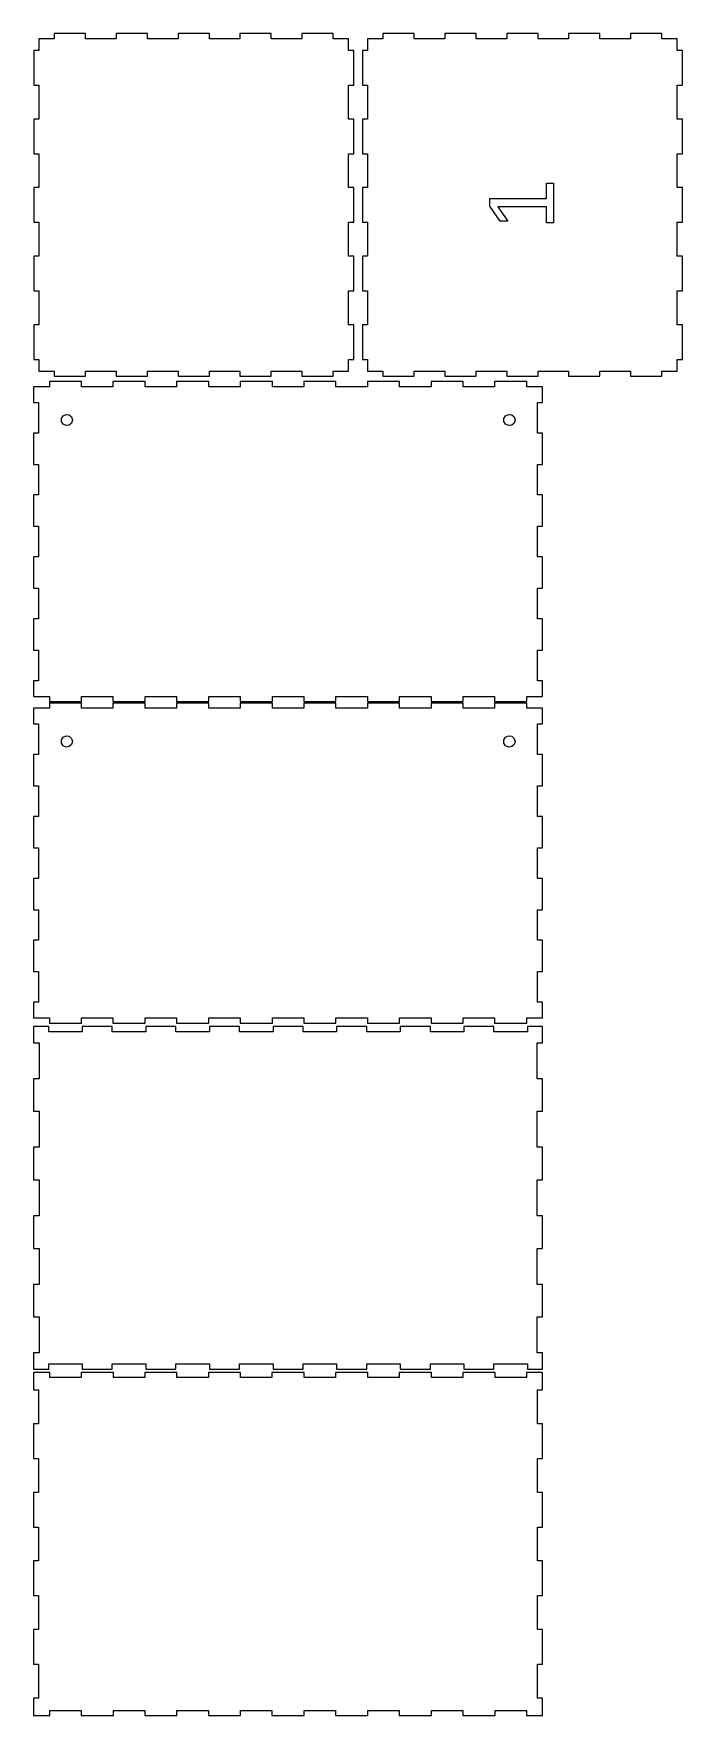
# Model space of a CAD drawing. Header units: metres. Extents: x 0 to 391, y 0 to 1013.
import ezdxf

# ---------------------------------------------------------------- set-up
doc = ezdxf.new("R2010")
doc.units = ezdxf.units.M

msp = doc.modelspace()

# ---------------------------------------------------------------- linework, layer by layer
for p, q in [((31.2445, 1013.19), (12.3615, 1013.19)), ((12.3615, 1013.19), (12.3615, 1010.1)), ((31.2445, 1010.1), (31.2445, 1013.19)), ((68.5505, 1013.19), (49.6675, 1013.19)), ((49.6675, 1013.19), (49.6675, 1010.1)), ((68.5505, 1010.1), (68.5505, 1013.19)), ((105.856, 1013.19), (86.9735, 1013.19)), ((86.9735, 1013.19), (86.9735, 1010.1)), ((105.856, 1010.1), (105.856, 1013.19)), ((143.163, 1013.19), (124.279, 1013.19)), ((124.279, 1013.19), (124.279, 1010.1)), ((143.163, 1010.1), (143.163, 1013.19)), ((180.469, 1013.19), (161.585, 1013.19)), ((161.585, 1013.19), (161.585, 1010.1)), ((180.469, 1010.1), (180.469, 1013.19)), ((229.225, 1013.19), (210.341, 1013.19)), ((210.341, 1013.19), (210.341, 1010.1)), ((229.225, 1010.1), (229.225, 1013.19)), ((266.53, 1013.19), (247.648, 1013.19)), ((247.648, 1013.19), (247.648, 1010.1)), ((266.53, 1010.1), (266.53, 1013.19)), ((303.836, 1013.19), (284.953, 1013.19)), ((284.953, 1013.19), (284.953, 1010.1)), ((303.836, 1010.1), (303.836, 1013.19)), ((341.142, 1013.19), (322.259, 1013.19)), ((322.259, 1013.19), (322.259, 1010.1)), ((341.142, 1010.1), (341.142, 1013.19)), ((378.448, 1013.19), (359.565, 1013.19)), ((359.565, 1013.19), (359.565, 1010.1)), ((378.448, 1010.1), (378.448, 1013.19)), ((12.3615, 1010.1), (3.14999, 1010.1)), ((3.14999, 1010.1), (3.14999, 1003.04)), ((49.6675, 1010.1), (31.2445, 1010.1)), ((86.9735, 1010.1), (68.5505, 1010.1)), ((124.279, 1010.1), (105.856, 1010.1)), ((161.585, 1010.1), (143.163, 1010.1)), ((189.68, 1010.1), (180.469, 1010.1)), ((189.68, 1003.04), (189.68, 1010.1)), ((210.341, 1010.1), (201.13, 1010.1)), ((201.13, 1010.1), (201.13, 1003.04)), ((247.648, 1010.1), (229.225, 1010.1)), ((284.953, 1010.1), (266.53, 1010.1)), ((322.259, 1010.1), (303.836, 1010.1)), ((359.565, 1010.1), (341.142, 1010.1)), ((387.66, 1010.1), (378.448, 1010.1)), ((387.66, 1003.04), (387.66, 1010.1)), ((3.14999, 1003.04), (0.0575, 1003.04)), ((0.0575, 1003.04), (0.0575, 982.156)), ((192.773, 1003.04), (189.68, 1003.04)), ((192.773, 982.156), (192.773, 1003.04)), ((201.13, 1003.04), (198.038, 1003.04)), ((198.038, 1003.04), (198.038, 982.156)), ((390.753, 1003.04), (387.66, 1003.04)), ((390.753, 982.156), (390.753, 1003.04)), ((0.0575, 982.156), (3.14999, 982.156)), ((3.14999, 982.156), (3.14999, 961.732)), ((189.68, 961.732), (189.68, 982.156)), ((189.68, 982.156), (192.773, 982.156)), ((198.038, 982.156), (201.13, 982.156)), ((201.13, 982.156), (201.13, 961.732)), ((387.66, 961.732), (387.66, 982.156)), ((387.66, 982.156), (390.753, 982.156)), ((3.14999, 961.732), (0.0575, 961.732)), ((0.0575, 961.732), (0.0575, 940.849)), ((192.773, 961.732), (189.68, 961.732)), ((192.773, 940.849), (192.773, 961.732)), ((201.13, 961.732), (198.038, 961.732)), ((198.038, 961.732), (198.038, 940.849)), ((390.753, 961.732), (387.66, 961.732)), ((390.753, 940.849), (390.753, 961.732)), ((0.0575, 940.849), (3.14999, 940.849)), ((3.14999, 940.849), (3.14999, 920.427)), ((189.68, 920.427), (189.68, 940.849)), ((189.68, 940.849), (192.773, 940.849)), ((198.038, 940.849), (201.13, 940.849)), ((201.13, 940.849), (201.13, 920.427)), ((387.66, 920.427), (387.66, 940.849)), ((387.66, 940.849), (390.753, 940.849)), ((308.901, 913.787), (308.901, 923.091)), ((308.901, 923.091), (313.051, 923.091)), ((313.051, 923.091), (313.051, 899.14)), ((3.14999, 920.427), (0.0575, 920.427)), ((0.0575, 920.427), (0.0575, 899.544)), ((192.773, 920.427), (189.68, 920.427)), ((192.773, 899.544), (192.773, 920.427)), ((201.13, 920.427), (198.038, 920.427)), ((198.038, 920.427), (198.038, 899.544)), ((274.843, 909.284), (274.843, 913.787)), ((274.843, 913.787), (308.901, 913.787)), ((390.753, 920.427), (387.66, 920.427)), ((390.753, 899.544), (390.753, 920.427)), ((281.047, 900.252), (274.843, 909.284)), ((308.901, 908.877), (279.508, 908.877)), ((279.508, 908.877), (285.659, 900.252)), ((308.901, 899.14), (308.901, 908.877)), ((0.0575, 899.544), (3.14999, 899.544)), ((3.14999, 899.544), (3.14999, 879.12)), ((189.68, 879.12), (189.68, 899.544)), ((189.68, 899.544), (192.773, 899.544)), ((198.038, 899.544), (201.13, 899.544)), ((201.13, 899.544), (201.13, 879.12)), ((285.659, 900.252), (281.047, 900.252)), ((313.051, 899.14), (308.901, 899.14)), ((387.66, 879.12), (387.66, 899.544)), ((387.66, 899.544), (390.753, 899.544)), ((3.14999, 879.12), (0.0575, 879.12)), ((0.0575, 879.12), (0.0575, 858.237)), ((192.773, 879.12), (189.68, 879.12)), ((192.773, 858.237), (192.773, 879.12)), ((201.13, 879.12), (198.038, 879.12)), ((198.038, 879.12), (198.038, 858.237)), ((390.753, 879.12), (387.66, 879.12)), ((390.753, 858.237), (390.753, 879.12)), ((0.0575, 858.237), (3.14999, 858.237)), ((3.14999, 858.237), (3.14999, 837.815)), ((189.68, 837.815), (189.68, 858.237)), ((189.68, 858.237), (192.773, 858.237)), ((198.038, 858.237), (201.13, 858.237)), ((201.13, 858.237), (201.13, 837.815)), ((387.66, 837.815), (387.66, 858.237)), ((387.66, 858.237), (390.753, 858.237)), ((3.14999, 837.815), (0.0575, 837.815)), ((0.0575, 837.815), (0.0575, 816.932)), ((192.773, 837.815), (189.68, 837.815)), ((192.773, 816.932), (192.773, 837.815)), ((201.13, 837.815), (198.038, 837.815)), ((198.038, 837.815), (198.038, 816.932)), ((390.753, 837.815), (387.66, 837.815)), ((390.753, 816.932), (390.753, 837.815)), ((0.0575, 816.932), (3.14999, 816.932)), ((3.14999, 816.932), (3.14999, 809.87)), ((189.68, 809.87), (189.68, 816.932)), ((189.68, 816.932), (192.773, 816.932)), ((198.038, 816.932), (201.13, 816.932)), ((201.13, 816.932), (201.13, 809.87)), ((387.66, 809.87), (387.66, 816.932)), ((387.66, 816.932), (390.753, 816.932)), ((3.14999, 809.87), (12.3615, 809.87)), ((28.8522, 803.513), (9.46405, 803.513)), ((9.46405, 803.513), (9.46405, 800.42)), ((12.3615, 809.87), (12.3615, 806.893)), ((12.3615, 806.893), (31.2445, 806.893)), ((28.8522, 800.42), (28.8522, 803.513)), ((31.2445, 809.87), (49.6675, 809.87)), ((31.2445, 806.893), (31.2445, 809.87)), ((67.1684, 803.513), (47.7803, 803.513)), ((47.7803, 803.513), (47.7803, 800.42)), ((49.6675, 809.87), (49.6675, 806.893)), ((49.6675, 806.893), (68.5505, 806.893)), ((67.1684, 800.42), (67.1684, 803.513)), ((68.5505, 806.893), (68.5505, 809.87)), ((68.5505, 809.87), (86.9735, 809.87)), ((105.485, 803.513), (86.0966, 803.513)), ((86.0966, 803.513), (86.0966, 800.42)), ((86.9735, 809.87), (86.9735, 806.893)), ((86.9735, 806.893), (105.856, 806.893)), ((105.485, 800.42), (105.485, 803.513)), ((105.856, 806.893), (105.856, 809.87)), ((105.856, 809.87), (124.279, 809.87)), ((124.279, 809.87), (124.279, 806.893)), ((124.279, 806.893), (143.163, 806.893)), ((143.801, 803.513), (124.413, 803.513)), ((124.413, 803.513), (124.413, 800.42)), ((143.163, 806.893), (143.163, 809.87)), ((143.163, 809.87), (161.585, 809.87)), ((143.801, 800.42), (143.801, 803.513)), ((161.585, 809.87), (161.585, 806.893)), ((161.585, 806.893), (180.469, 806.893)), ((182.117, 803.513), (162.729, 803.513)), ((162.729, 803.513), (162.729, 800.42)), ((180.469, 806.893), (180.469, 809.87)), ((180.469, 809.87), (189.68, 809.87)), ((182.117, 800.42), (182.117, 803.513)), ((220.433, 803.513), (201.045, 803.513)), ((201.045, 803.513), (201.045, 800.42)), ((201.13, 809.87), (210.341, 809.87)), ((210.341, 809.87), (210.341, 806.893)), ((210.341, 806.893), (229.225, 806.893)), ((220.433, 800.42), (220.433, 803.513)), ((229.225, 809.87), (247.648, 809.87)), ((229.225, 806.893), (229.225, 809.87)), ((258.75, 803.513), (239.362, 803.513)), ((239.362, 803.513), (239.362, 800.42)), ((247.648, 809.87), (247.648, 806.893)), ((247.648, 806.893), (266.53, 806.893)), ((258.75, 800.42), (258.75, 803.513)), ((266.53, 806.893), (266.53, 809.87)), ((266.53, 809.87), (284.953, 809.87)), ((297.066, 803.513), (277.678, 803.513)), ((277.678, 803.513), (277.678, 800.42)), ((284.953, 809.87), (284.953, 806.893)), ((284.953, 806.893), (303.836, 806.893)), ((297.066, 800.42), (297.066, 803.513)), ((303.836, 806.893), (303.836, 809.87)), ((303.836, 809.87), (322.259, 809.87)), ((322.259, 809.87), (322.259, 806.893)), ((322.259, 806.893), (341.142, 806.893)), ((341.142, 806.893), (341.142, 809.87)), ((341.142, 809.87), (359.565, 809.87)), ((359.565, 809.87), (359.565, 806.893)), ((359.565, 806.893), (378.448, 806.893)), ((378.448, 806.893), (378.448, 809.87)), ((378.448, 809.87), (387.66, 809.87)), ((9.46405, 800.42), (0, 800.42)), ((0, 800.42), (0, 790.979)), ((0, 790.979), (2.97749, 790.979)), ((2.97749, 790.979), (2.97749, 772.555)), ((47.7803, 800.42), (28.8522, 800.42)), ((86.0966, 800.42), (67.1684, 800.42)), ((124.413, 800.42), (105.485, 800.42)), ((162.729, 800.42), (143.801, 800.42)), ((201.045, 800.42), (182.117, 800.42)), ((239.362, 800.42), (220.433, 800.42)), ((277.678, 800.42), (258.75, 800.42)), ((306.53, 800.42), (297.066, 800.42)), ((303.552, 772.555), (303.552, 790.979)), ((303.552, 790.979), (306.53, 790.979)), ((306.53, 790.979), (306.53, 800.42)), ((16.7137, 781.385), (17.7571, 783.008)), ((16.7137, 779.455), (16.7137, 781.385)), ((17.7571, 783.008), (19.5126, 783.81)), ((19.5126, 783.81), (21.4228, 783.535)), ((21.4228, 783.535), (22.8813, 782.272)), ((22.8813, 782.272), (23.425, 780.42)), ((23.425, 780.42), (22.8813, 778.568)), ((283.244, 781.385), (284.287, 783.008)), ((283.244, 779.455), (283.244, 781.385)), ((284.287, 783.008), (286.043, 783.81)), ((286.043, 783.81), (287.953, 783.535)), ((287.953, 783.535), (289.411, 782.272)), ((289.411, 782.272), (289.955, 780.42)), ((289.955, 780.42), (289.411, 778.568)), ((2.97749, 772.555), (0, 772.555)), ((0, 772.555), (0, 753.672)), ((17.7571, 777.832), (16.7137, 779.455)), ((19.5126, 777.03), (17.7571, 777.832)), ((21.4228, 777.305), (19.5126, 777.03)), ((22.8813, 778.568), (21.4228, 777.305)), ((284.287, 777.832), (283.244, 779.455)), ((286.043, 777.03), (284.287, 777.832)), ((287.953, 777.305), (286.043, 777.03)), ((289.411, 778.568), (287.953, 777.305)), ((306.53, 772.555), (303.552, 772.555)), ((306.53, 753.672), (306.53, 772.555)), ((0, 753.672), (2.97749, 753.672)), ((2.97749, 753.672), (2.97749, 735.25)), ((303.552, 735.25), (303.552, 753.672)), ((303.552, 753.672), (306.53, 753.672)), ((2.97749, 735.25), (0, 735.25)), ((0, 735.25), (0, 716.367)), ((306.53, 735.25), (303.552, 735.25)), ((306.53, 716.367), (306.53, 735.25)), ((0, 716.367), (2.97749, 716.367)), ((2.97749, 716.367), (2.97749, 697.943)), ((303.552, 697.943), (303.552, 716.367)), ((303.552, 716.367), (306.53, 716.367)), ((2.97749, 697.943), (0, 697.943)), ((0, 697.943), (0, 679.06)), ((306.53, 697.943), (303.552, 697.943)), ((306.53, 679.06), (306.53, 697.943)), ((0, 679.06), (2.97749, 679.06)), ((2.97749, 679.06), (2.97749, 660.638)), ((303.552, 660.638), (303.552, 679.06)), ((303.552, 679.06), (306.53, 679.06)), ((2.97749, 660.638), (0, 660.638)), ((0, 660.638), (0, 641.755)), ((306.53, 660.638), (303.552, 660.638)), ((306.53, 641.755), (306.53, 660.638)), ((0, 641.755), (2.97749, 641.755)), ((2.97749, 641.755), (2.97749, 623.331)), ((303.552, 623.331), (303.552, 641.755)), ((303.552, 641.755), (306.53, 641.755)), ((2.97749, 623.331), (0, 623.331)), ((0, 623.331), (0, 613.89)), ((306.53, 623.331), (303.552, 623.331)), ((306.53, 613.89), (306.53, 623.331)), ((0, 613.89), (9.46405, 613.89)), ((9.46405, 613.89), (9.46405, 610.797)), ((9.46405, 610.797), (28.8522, 610.797)), ((28.8522, 609.833), (9.46405, 609.833)), ((9.46405, 609.833), (9.46405, 606.74)), ((28.8522, 613.89), (47.7803, 613.89)), ((28.8522, 610.797), (28.8522, 613.89)), ((28.8522, 606.74), (28.8522, 609.833)), ((47.7803, 613.89), (47.7803, 610.797)), ((47.7803, 610.797), (67.1684, 610.797)), ((67.1684, 609.833), (47.7803, 609.833)), ((47.7803, 609.833), (47.7803, 606.74)), ((67.1684, 610.797), (67.1684, 613.89)), ((67.1684, 613.89), (86.0966, 613.89)), ((67.1684, 606.74), (67.1684, 609.833)), ((86.0966, 613.89), (86.0966, 610.797)), ((86.0966, 610.797), (105.485, 610.797)), ((105.485, 609.833), (86.0966, 609.833)), ((86.0966, 609.833), (86.0966, 606.74)), ((105.485, 610.797), (105.485, 613.89)), ((105.485, 613.89), (124.413, 613.89)), ((105.485, 606.74), (105.485, 609.833)), ((124.413, 613.89), (124.413, 610.797)), ((124.413, 610.797), (143.801, 610.797)), ((143.801, 609.833), (124.413, 609.833)), ((124.413, 609.833), (124.413, 606.74)), ((143.801, 610.797), (143.801, 613.89)), ((143.801, 613.89), (162.729, 613.89)), ((143.801, 606.74), (143.801, 609.833)), ((162.729, 613.89), (162.729, 610.797)), ((162.729, 610.797), (182.117, 610.797)), ((182.117, 609.833), (162.729, 609.833)), ((162.729, 609.833), (162.729, 606.74)), ((182.117, 610.797), (182.117, 613.89)), ((182.117, 613.89), (201.045, 613.89)), ((182.117, 606.74), (182.117, 609.833)), ((201.045, 613.89), (201.045, 610.797)), ((201.045, 610.797), (220.433, 610.797)), ((220.433, 609.833), (201.045, 609.833)), ((201.045, 609.833), (201.045, 606.74)), ((220.433, 610.797), (220.433, 613.89)), ((220.433, 613.89), (239.362, 613.89)), ((220.433, 606.74), (220.433, 609.833)), ((239.362, 613.89), (239.362, 610.797)), ((239.362, 610.797), (258.75, 610.797)), ((258.75, 609.833), (239.362, 609.833)), ((239.362, 609.833), (239.362, 606.74)), ((258.75, 610.797), (258.75, 613.89)), ((258.75, 613.89), (277.678, 613.89)), ((258.75, 606.74), (258.75, 609.833)), ((277.678, 613.89), (277.678, 610.797)), ((277.678, 610.797), (297.066, 610.797)), ((297.066, 609.833), (277.678, 609.833)), ((277.678, 609.833), (277.678, 606.74)), ((297.066, 610.797), (297.066, 613.89)), ((297.066, 613.89), (306.53, 613.89)), ((297.066, 606.74), (297.066, 609.833)), ((9.46405, 606.74), (0, 606.74)), ((0, 606.74), (0, 597.299)), ((47.7803, 606.74), (28.8522, 606.74)), ((86.0966, 606.74), (67.1684, 606.74)), ((124.413, 606.74), (105.485, 606.74)), ((162.729, 606.74), (143.801, 606.74)), ((201.045, 606.74), (182.117, 606.74)), ((239.362, 606.74), (220.433, 606.74)), ((277.678, 606.74), (258.75, 606.74)), ((306.53, 606.74), (297.066, 606.74)), ((306.53, 597.299), (306.53, 606.74)), ((0, 597.299), (2.97749, 597.299)), ((2.97749, 597.299), (2.97749, 578.875)), ((16.7137, 587.705), (17.7571, 589.328)), ((16.7137, 585.775), (16.7137, 587.705)), ((17.7571, 589.328), (19.5126, 590.13)), ((19.5126, 590.13), (21.4228, 589.855)), ((21.4228, 589.855), (22.8813, 588.592)), ((22.8813, 588.592), (23.425, 586.74)), ((283.244, 587.705), (284.287, 589.328)), ((283.244, 585.775), (283.244, 587.705)), ((284.287, 589.328), (286.043, 590.13)), ((286.043, 590.13), (287.953, 589.855)), ((287.953, 589.855), (289.411, 588.592)), ((289.411, 588.592), (289.955, 586.74)), ((303.552, 578.875), (303.552, 597.299)), ((303.552, 597.299), (306.53, 597.299)), ((2.97749, 578.875), (0, 578.875)), ((0, 578.875), (0, 559.992)), ((17.7571, 584.152), (16.7137, 585.775)), ((19.5126, 583.35), (17.7571, 584.152)), ((21.4228, 583.625), (19.5126, 583.35)), ((22.8813, 584.888), (21.4228, 583.625)), ((23.425, 586.74), (22.8813, 584.888)), ((284.287, 584.152), (283.244, 585.775)), ((286.043, 583.35), (284.287, 584.152)), ((287.953, 583.625), (286.043, 583.35)), ((289.411, 584.888), (287.953, 583.625)), ((289.955, 586.74), (289.411, 584.888)), ((306.53, 578.875), (303.552, 578.875)), ((306.53, 559.992), (306.53, 578.875)), ((0, 559.992), (2.97749, 559.992)), ((2.97749, 559.992), (2.97749, 541.57)), ((303.552, 541.57), (303.552, 559.992)), ((303.552, 559.992), (306.53, 559.992)), ((2.97749, 541.57), (0, 541.57)), ((0, 541.57), (0, 522.687)), ((306.53, 541.57), (303.552, 541.57)), ((306.53, 522.687), (306.53, 541.57)), ((0, 522.687), (2.97749, 522.687)), ((2.97749, 522.687), (2.97749, 504.263)), ((303.552, 504.263), (303.552, 522.687)), ((303.552, 522.687), (306.53, 522.687)), ((2.97749, 504.263), (0, 504.263)), ((0, 504.263), (0, 485.38)), ((306.53, 504.263), (303.552, 504.263)), ((306.53, 485.38), (306.53, 504.263)), ((0, 485.38), (2.97749, 485.38)), ((2.97749, 485.38), (2.97749, 466.957)), ((303.552, 466.957), (303.552, 485.38)), ((303.552, 485.38), (306.53, 485.38)), ((2.97749, 466.957), (0, 466.957)), ((0, 466.957), (0, 448.074)), ((306.53, 466.957), (303.552, 466.957)), ((306.53, 448.074), (306.53, 466.957)), ((0, 448.074), (2.97749, 448.074)), ((2.97749, 448.074), (2.97749, 429.651)), ((303.552, 429.651), (303.552, 448.074)), ((303.552, 448.074), (306.53, 448.074)), ((2.97749, 429.651), (0, 429.651)), ((0, 429.651), (0, 420.21)), ((306.53, 429.651), (303.552, 429.651)), ((306.53, 420.21), (306.53, 429.651)), ((0, 420.21), (9.46405, 420.21)), ((9.46405, 420.21), (9.46405, 417.117)), ((9.46405, 417.117), (28.8522, 417.117)), ((28.8522, 420.21), (47.7803, 420.21)), ((28.8522, 417.117), (28.8522, 420.21)), ((47.7803, 420.21), (47.7803, 417.117)), ((47.7803, 417.117), (67.1684, 417.117)), ((67.1684, 417.117), (67.1684, 420.21)), ((67.1684, 420.21), (86.0966, 420.21)), ((86.0966, 420.21), (86.0966, 417.117)), ((86.0966, 417.117), (105.485, 417.117)), ((105.485, 417.117), (105.485, 420.21)), ((105.485, 420.21), (124.413, 420.21)), ((124.413, 420.21), (124.413, 417.117)), ((124.413, 417.117), (143.801, 417.117)), ((143.801, 417.117), (143.801, 420.21)), ((143.801, 420.21), (162.729, 420.21)), ((162.729, 420.21), (162.729, 417.117)), ((162.729, 417.117), (182.117, 417.117)), ((182.117, 417.117), (182.117, 420.21)), ((182.117, 420.21), (201.045, 420.21)), ((201.045, 420.21), (201.045, 417.117)), ((201.045, 417.117), (220.433, 417.117)), ((220.433, 417.117), (220.433, 420.21)), ((220.433, 420.21), (239.362, 420.21)), ((239.362, 420.21), (239.362, 417.117)), ((239.362, 417.117), (258.75, 417.117)), ((258.75, 417.117), (258.75, 420.21)), ((258.75, 420.21), (277.678, 420.21)), ((277.678, 420.21), (277.678, 417.117)), ((277.678, 417.117), (297.066, 417.117)), ((297.066, 417.117), (297.066, 420.21)), ((297.066, 420.21), (306.53, 420.21)), ((9.07906, 415.06), (0, 415.06)), ((0, 415.06), (0, 405.233)), ((9.07906, 411.775), (9.07906, 415.06)), ((29.2372, 411.775), (9.07906, 411.775)), ((47.3953, 415.06), (29.2372, 415.06)), ((29.2372, 415.06), (29.2372, 411.775)), ((47.3953, 411.775), (47.3953, 415.06)), ((67.5534, 411.775), (47.3953, 411.775)), ((85.7116, 415.06), (67.5534, 415.06)), ((67.5534, 415.06), (67.5534, 411.775)), ((85.7116, 411.775), (85.7116, 415.06)), ((105.87, 411.775), (85.7116, 411.775)), ((124.028, 415.06), (105.87, 415.06)), ((105.87, 415.06), (105.87, 411.775)), ((124.028, 411.775), (124.028, 415.06)), ((144.186, 411.775), (124.028, 411.775)), ((162.344, 415.06), (144.186, 415.06)), ((144.186, 415.06), (144.186, 411.775)), ((162.344, 411.775), (162.344, 415.06)), ((182.502, 411.775), (162.344, 411.775)), ((200.66, 415.06), (182.502, 415.06)), ((182.502, 415.06), (182.502, 411.775)), ((200.66, 411.775), (200.66, 415.06)), ((220.818, 411.775), (200.66, 411.775)), ((238.977, 415.06), (220.818, 415.06)), ((220.818, 415.06), (220.818, 411.775)), ((238.977, 411.775), (238.977, 415.06)), ((259.135, 411.775), (238.977, 411.775)), ((277.293, 415.06), (259.135, 415.06)), ((259.135, 415.06), (259.135, 411.775)), ((277.293, 411.775), (277.293, 415.06)), ((297.451, 411.775), (277.293, 411.775)), ((306.53, 415.06), (297.451, 415.06)), ((297.451, 415.06), (297.451, 411.775)), ((306.53, 405.233), (306.53, 415.06)), ((0, 405.233), (3.28499, 405.233)), ((3.28499, 405.233), (3.28499, 383.581)), ((303.245, 383.581), (303.245, 405.233)), ((303.245, 405.233), (306.53, 405.233)), ((3.28499, 383.581), (0, 383.581)), ((0, 383.581), (0, 363.927)), ((306.53, 383.581), (303.245, 383.581)), ((306.53, 363.927), (306.53, 383.581)), ((0, 363.927), (3.28499, 363.927)), ((3.28499, 363.927), (3.28499, 342.275)), ((303.245, 342.275), (303.245, 363.927)), ((303.245, 363.927), (306.53, 363.927)), ((3.28499, 342.275), (0, 342.275)), ((0, 342.275), (0, 322.621)), ((306.53, 342.275), (303.245, 342.275)), ((306.53, 322.621), (306.53, 342.275)), ((0, 322.621), (3.28499, 322.621)), ((3.28499, 322.621), (3.28499, 300.969)), ((303.245, 300.969), (303.245, 322.621)), ((303.245, 322.621), (306.53, 322.621)), ((3.28499, 300.969), (0, 300.969)), ((0, 300.969), (0, 281.315)), ((306.53, 300.969), (303.245, 300.969)), ((306.53, 281.315), (306.53, 300.969)), ((0, 281.315), (3.28499, 281.315)), ((3.28499, 281.315), (3.28499, 259.663)), ((303.245, 259.663), (303.245, 281.315)), ((303.245, 281.315), (306.53, 281.315)), ((3.28499, 259.663), (0, 259.663)), ((0, 259.663), (0, 240.01)), ((306.53, 259.663), (303.245, 259.663)), ((306.53, 240.01), (306.53, 259.663)), ((0, 240.01), (3.28499, 240.01)), ((3.28499, 240.01), (3.28499, 218.357)), ((303.245, 218.357), (303.245, 240.01)), ((303.245, 240.01), (306.53, 240.01)), ((3.28499, 218.357), (0, 218.357)), ((0, 218.357), (0, 208.53)), ((306.53, 218.357), (303.245, 218.357)), ((306.53, 208.53), (306.53, 218.357)), ((0, 208.53), (9.07906, 208.53)), ((9.69406, 206.53), (0, 206.53)), ((0, 206.53), (0, 196.089)), ((9.07906, 211.815), (29.2372, 211.815)), ((9.07906, 208.53), (9.07906, 211.815)), ((9.69406, 203.553), (9.69406, 206.53)), ((28.6222, 203.553), (9.69406, 203.553)), ((48.0103, 206.53), (28.6222, 206.53)), ((28.6222, 206.53), (28.6222, 203.553)), ((29.2372, 211.815), (29.2372, 208.53)), ((29.2372, 208.53), (47.3953, 208.53)), ((47.3953, 208.53), (47.3953, 211.815)), ((47.3953, 211.815), (67.5534, 211.815)), ((48.0103, 203.553), (48.0103, 206.53)), ((66.9384, 203.553), (48.0103, 203.553)), ((86.3266, 206.53), (66.9384, 206.53)), ((66.9384, 206.53), (66.9384, 203.553)), ((67.5534, 211.815), (67.5534, 208.53)), ((67.5534, 208.53), (85.7116, 208.53)), ((85.7116, 208.53), (85.7116, 211.815)), ((85.7116, 211.815), (105.87, 211.815)), ((86.3266, 203.553), (86.3266, 206.53)), ((105.255, 203.553), (86.3266, 203.553)), ((124.643, 206.53), (105.255, 206.53)), ((105.255, 206.53), (105.255, 203.553)), ((105.87, 211.815), (105.87, 208.53)), ((105.87, 208.53), (124.028, 208.53)), ((124.028, 208.53), (124.028, 211.815)), ((124.028, 211.815), (144.186, 211.815)), ((124.643, 203.553), (124.643, 206.53)), ((143.571, 203.553), (124.643, 203.553)), ((162.959, 206.53), (143.571, 206.53)), ((143.571, 206.53), (143.571, 203.553)), ((144.186, 211.815), (144.186, 208.53)), ((144.186, 208.53), (162.344, 208.53)), ((162.344, 208.53), (162.344, 211.815)), ((162.344, 211.815), (182.502, 211.815)), ((162.959, 203.553), (162.959, 206.53)), ((181.887, 203.553), (162.959, 203.553)), ((201.275, 206.53), (181.887, 206.53)), ((181.887, 206.53), (181.887, 203.553)), ((182.502, 211.815), (182.502, 208.53)), ((182.502, 208.53), (200.66, 208.53)), ((200.66, 208.53), (200.66, 211.815)), ((200.66, 211.815), (220.818, 211.815)), ((201.275, 203.553), (201.275, 206.53)), ((220.203, 203.553), (201.275, 203.553)), ((239.592, 206.53), (220.203, 206.53)), ((220.203, 206.53), (220.203, 203.553)), ((220.818, 211.815), (220.818, 208.53)), ((220.818, 208.53), (238.977, 208.53)), ((238.977, 208.53), (238.977, 211.815)), ((238.977, 211.815), (259.135, 211.815)), ((239.592, 203.553), (239.592, 206.53)), ((258.52, 203.553), (239.592, 203.553)), ((277.908, 206.53), (258.52, 206.53)), ((258.52, 206.53), (258.52, 203.553)), ((259.135, 211.815), (259.135, 208.53)), ((259.135, 208.53), (277.293, 208.53)), ((277.293, 208.53), (277.293, 211.815)), ((277.293, 211.815), (297.451, 211.815)), ((277.908, 203.553), (277.908, 206.53)), ((296.836, 203.553), (277.908, 203.553)), ((306.53, 206.53), (296.836, 206.53)), ((296.836, 206.53), (296.836, 203.553)), ((297.451, 211.815), (297.451, 208.53)), ((297.451, 208.53), (306.53, 208.53)), ((306.53, 196.089), (306.53, 206.53)), ((0, 196.089), (2.97749, 196.089)), ((2.97749, 196.089), (2.97749, 175.665)), ((303.552, 175.665), (303.552, 196.089)), ((303.552, 196.089), (306.53, 196.089)), ((2.97749, 175.665), (0, 175.665)), ((0, 175.665), (0, 154.783)), ((306.53, 175.665), (303.552, 175.665)), ((306.53, 154.783), (306.53, 175.665)), ((0, 154.783), (2.97749, 154.783)), ((2.97749, 154.783), (2.97749, 134.359)), ((303.552, 134.359), (303.552, 154.783)), ((303.552, 154.783), (306.53, 154.783)), ((2.97749, 134.359), (0, 134.359)), ((0, 134.359), (0, 113.477)), ((306.53, 134.359), (303.552, 134.359)), ((306.53, 113.477), (306.53, 134.359)), ((0, 113.477), (2.97749, 113.477)), ((2.97749, 113.477), (2.97749, 93.0535)), ((303.552, 93.0535), (303.552, 113.477)), ((303.552, 113.477), (306.53, 113.477)), ((2.97749, 93.0535), (0, 93.0535)), ((0, 93.0535), (0, 72.1705)), ((306.53, 93.0535), (303.552, 93.0535)), ((306.53, 72.1705), (306.53, 93.0535)), ((0, 72.1705), (2.97749, 72.1705)), ((2.97749, 72.1705), (2.97749, 51.7475)), ((303.552, 51.7475), (303.552, 72.1705)), ((303.552, 72.1705), (306.53, 72.1705)), ((2.97749, 51.7475), (0, 51.7475)), ((0, 51.7475), (0, 30.8645)), ((306.53, 51.7475), (303.552, 51.7475)), ((306.53, 30.8645), (306.53, 51.7475)), ((0, 30.8645), (2.97749, 30.8645)), ((2.97749, 30.8645), (2.97749, 10.4415)), ((303.552, 10.4415), (303.552, 30.8645)), ((303.552, 30.8645), (306.53, 30.8645)), ((2.97749, 10.4415), (0, 10.4415)), ((0, 10.4415), (0, 0)), ((306.53, 10.4415), (303.552, 10.4415)), ((306.53, 0), (306.53, 10.4415)), ((0, 0), (9.69406, 0)), ((9.69406, 2.97749), (28.6222, 2.97749)), ((9.69406, 0), (9.69406, 2.97749)), ((28.6222, 2.97749), (28.6222, 0)), ((28.6222, 0), (48.0103, 0)), ((48.0103, 0), (48.0103, 2.97749)), ((48.0103, 2.97749), (66.9384, 2.97749)), ((66.9384, 2.97749), (66.9384, 0)), ((66.9384, 0), (86.3266, 0)), ((86.3266, 0), (86.3266, 2.97749)), ((86.3266, 2.97749), (105.255, 2.97749)), ((105.255, 2.97749), (105.255, 0)), ((105.255, 0), (124.643, 0)), ((124.643, 0), (124.643, 2.97749)), ((124.643, 2.97749), (143.571, 2.97749)), ((143.571, 2.97749), (143.571, 0)), ((143.571, 0), (162.959, 0)), ((162.959, 0), (162.959, 2.97749)), ((162.959, 2.97749), (181.887, 2.97749)), ((181.887, 2.97749), (181.887, 0)), ((181.887, 0), (201.275, 0)), ((201.275, 0), (201.275, 2.97749)), ((201.275, 2.97749), (220.203, 2.97749)), ((220.203, 2.97749), (220.203, 0)), ((220.203, 0), (239.592, 0)), ((239.592, 0), (239.592, 2.97749)), ((239.592, 2.97749), (258.52, 2.97749)), ((258.52, 2.97749), (258.52, 0)), ((258.52, 0), (277.908, 0)), ((277.908, 0), (277.908, 2.97749)), ((277.908, 2.97749), (296.836, 2.97749)), ((296.836, 2.97749), (296.836, 0)), ((296.836, 0), (306.53, 0))]:
    msp.add_line(p, q)

doc.saveas('drawing.dxf')
